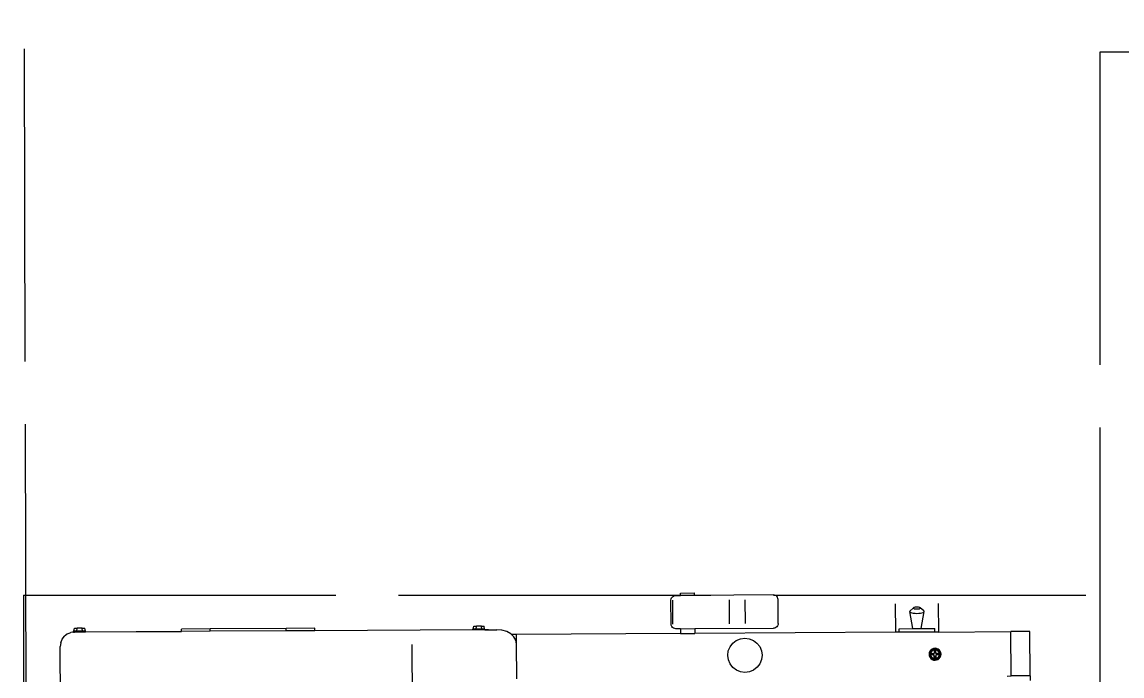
# Model space of a CAD drawing. Header units: millimetres. Extents: x 44692 to 659456, y -26273 to 96111.
# Drawn here: x 153118 to 154012, y -9474 to -8943 of the extents above; entities that cross this region are included whole.
import ezdxf

# ---------------------------------------------------------------- set-up
doc = ezdxf.new("R2010")
doc.units = ezdxf.units.MM
doc.header["$LTSCALE"] = 100
doc.linetypes.add('DASHEDX2', pattern=[3.048, 2.54, -0.508])
for name, color, linetype in [('Area circulacion', 50, 'DASHEDX2'), ('Area proceso', 90, 'DASHEDX2'), ('Maquinas', 200, 'Continuous')]:
    doc.layers.add(name, color=color, linetype=linetype)

# ---------------------------------------------------------------- blocks, each defined once
blk = doc.blocks.new('Bread Slicer pl')
at = {"layer": 'Maquinas'}
for p, q in [((39.455, 62.742), (60.83, 62.742)), ((60.927, 62.729), (60.83, 62.742)), ((60.927, 62.729), (61.018, 62.692)), ((61.018, 62.692), (61.096, 62.632)), ((61.155, 62.554), (61.096, 62.632)), ((61.155, 62.554), (61.193, 62.464)), ((61.205, 62.367), (61.193, 62.464)), ((61.205, 62.388), (61.225, 62.388)), ((61.205, 62.388), (61.205, 62.367)), ((61.205, 62.367), (61.205, 62.073)), ((61.225, 62.38), (61.225, 62.388)), ((61.225, 62.38), (61.304, 62.368)), ((61.225, 62.305), (61.225, 62.38)), ((61.225, 62.305), (61.304, 62.299)), ((61.225, 62.156), (61.225, 62.305)), ((61.304, 62.368), (61.304, 62.299)), ((61.304, 62.162), (61.304, 62.299)), ((61.205, 62.073), (61.225, 62.073)), ((61.205, 62.073), (61.205, 59.549)), ((61.225, 62.156), (61.304, 62.162)), ((61.225, 62.081), (61.225, 62.156)), ((61.225, 62.081), (61.304, 62.093)), ((61.225, 62.081), (61.225, 62.073)), ((61.304, 62.162), (61.304, 62.093)), ((61.205, 59.549), (61.205, 60.742)), ((61.205, 59.549), (61.268, 59.549)), ((61.205, 58.799), (61.205, 59.549)), ((61.268, 58.799), (61.268, 59.549)), ((61.205, 58.799), (61.268, 58.799)), ((61.205, 56.799), (61.205, 58.799)), ((61.268, 56.799), (61.268, 58.799)), ((61.205, 56.799), (61.268, 56.799)), ((61.205, 56.049), (61.205, 56.799)), ((61.268, 56.049), (61.268, 56.799)), ((61.205, 56.049), (61.268, 56.049)), ((61.205, 51.888), (61.205, 56.049)), ((61.205, 51.888), (61.205, 56.049)), ((39.455, 53.485), (60.83, 53.485)), ((61.205, 51.888), (61.225, 51.888)), ((61.205, 51.573), (61.205, 51.888)), ((61.225, 51.88), (61.225, 51.888)), ((61.225, 51.88), (61.304, 51.868)), ((61.225, 51.805), (61.225, 51.88)), ((61.225, 51.805), (61.304, 51.799)), ((61.225, 51.656), (61.225, 51.805)), ((61.304, 51.868), (61.304, 51.799)), ((61.304, 51.662), (61.304, 51.799)), ((61.205, 51.573), (61.225, 51.573)), ((61.205, 51.573), (61.205, 51.262)), ((61.205, 51.48), (61.205, 51.573)), ((61.225, 51.656), (61.304, 51.662)), ((61.225, 51.581), (61.225, 51.656)), ((61.225, 51.581), (61.304, 51.593)), ((61.225, 51.581), (61.225, 51.573)), ((61.304, 51.662), (61.304, 51.593)), ((61.193, 51.127), (61.205, 51.262)), ((61.096, 50.894), (61.155, 51.002)), ((61.155, 51.002), (61.193, 51.127)), ((59.915, 50.742), (60.83, 50.742)), ((60.83, 50.742), (60.927, 50.76)), ((60.83, 50.742), (61.08, 50.742)), ((60.927, 50.76), (61.018, 50.812)), ((61.018, 50.812), (61.08, 50.878)), ((61.08, 50.878), (61.096, 50.894)), ((61.08, 50.742), (61.08, 50.878)), ((61.08, 46.429), (61.08, 50.742)), ((61.205, 46.552), (61.21, 46.584)), ((61.21, 46.584), (61.222, 46.614)), ((61.222, 46.614), (61.242, 46.64)), ((61.242, 46.64), (61.268, 46.66)), ((61.268, 46.66), (61.298, 46.673)), ((61.298, 46.673), (61.33, 46.677)), ((61.33, 46.677), (61.955, 46.677)), ((61.33, 46.633), (61.955, 46.633)), ((61.955, 46.677), (61.988, 46.673)), ((61.988, 46.673), (62.018, 46.66)), ((62.018, 46.66), (62.044, 46.64)), ((62.044, 46.64), (62.064, 46.614)), ((62.064, 46.614), (62.076, 46.584)), ((62.076, 46.584), (62.08, 46.552)), ((61.205, 46.429), (61.08, 46.429)), ((61.08, 46.429), (61.08, 46.054)), ((61.205, 46.429), (61.205, 46.552)), ((61.205, 46.429), (61.205, 46.054)), ((62.08, 46.552), (62.08, 46.429)), ((62.08, 46.429), (62.143, 46.429)), ((62.08, 46.054), (62.08, 46.429)), ((62.143, 46.429), (62.143, 46.054)), ((61.205, 46.054), (61.08, 46.054)), ((61.08, 40.779), (61.08, 46.054)), ((61.205, 46.054), (61.205, 43.986)), ((62.08, 46.054), (62.143, 46.054)), ((62.08, 43.986), (62.08, 46.054)), ((60.18, 45.06), (60.273, 45.132)), ((60.273, 45.132), (60.381, 45.177)), ((60.381, 45.177), (60.498, 45.192)), ((60.498, 45.192), (60.614, 45.177)), ((60.614, 45.177), (60.723, 45.132)), ((60.723, 45.132), (60.816, 45.06)), ((61.33, 45.143), (61.955, 45.143)), ((60.048, 44.742), (60.063, 44.858)), ((60.063, 44.858), (60.108, 44.967)), ((60.108, 44.967), (60.18, 45.06)), ((60.816, 45.06), (60.888, 44.967)), ((60.888, 44.967), (60.933, 44.858)), ((60.933, 44.858), (60.948, 44.742)), ((60.063, 44.625), (60.048, 44.742)), ((60.108, 44.517), (60.063, 44.625)), ((60.933, 44.625), (60.888, 44.517)), ((60.948, 44.742), (60.933, 44.625)), ((61.33, 44.725), (61.955, 44.725)), ((60.18, 44.424), (60.108, 44.517)), ((60.273, 44.352), (60.18, 44.424)), ((60.381, 44.307), (60.273, 44.352)), ((60.498, 44.292), (60.381, 44.307)), ((60.614, 44.307), (60.498, 44.292)), ((60.723, 44.352), (60.614, 44.307)), ((60.816, 44.424), (60.723, 44.352)), ((60.888, 44.517), (60.816, 44.424)), ((61.21, 43.954), (61.205, 43.986)), ((62.076, 43.954), (62.08, 43.986)), ((61.222, 43.923), (61.21, 43.954)), ((61.242, 43.897), (61.222, 43.923)), ((61.268, 43.878), (61.242, 43.897)), ((61.298, 43.865), (61.268, 43.878)), ((61.33, 43.861), (61.298, 43.865)), ((61.33, 43.861), (61.955, 43.861)), ((61.955, 43.861), (61.988, 43.865)), ((61.988, 43.865), (62.018, 43.878)), ((62.018, 43.878), (62.044, 43.897)), ((62.044, 43.897), (62.064, 43.923)), ((62.064, 43.923), (62.076, 43.954)), ((61.08, 40.682), (61.08, 40.779)), ((61.83, 40.779), (61.08, 40.779)), ((61.08, 40.682), (61.174, 40.682)), ((61.08, 39.745), (61.08, 40.682)), ((61.174, 40.682), (61.174, 40.324)), ((61.174, 40.324), (61.624, 40.401)), ((61.174, 40.324), (61.174, 40.104)), ((61.577, 40.262), (61.575, 40.214)), ((61.575, 40.214), (61.577, 40.165)), ((61.582, 40.307), (61.577, 40.262)), ((61.589, 40.346), (61.582, 40.307)), ((61.599, 40.376), (61.589, 40.346)), ((61.611, 40.395), (61.599, 40.376)), ((61.624, 40.401), (61.611, 40.395)), ((61.636, 40.395), (61.624, 40.401)), ((61.636, 40.395), (61.721, 40.304)), ((61.691, 40.238), (61.69, 40.214)), ((61.69, 40.214), (61.691, 40.189)), ((61.693, 40.261), (61.691, 40.238)), ((61.697, 40.28), (61.693, 40.261)), ((61.702, 40.295), (61.697, 40.28)), ((61.708, 40.304), (61.702, 40.295)), ((61.714, 40.307), (61.708, 40.304)), ((61.721, 40.304), (61.714, 40.307)), ((61.726, 40.295), (61.721, 40.304)), ((61.731, 40.28), (61.726, 40.295)), ((61.735, 40.261), (61.731, 40.28)), ((61.738, 40.238), (61.735, 40.261)), ((61.739, 40.214), (61.738, 40.238)), ((61.738, 40.189), (61.739, 40.214)), ((61.174, 40.104), (61.624, 40.026)), ((61.174, 40.104), (61.174, 39.745)), ((61.577, 40.165), (61.582, 40.12)), ((61.582, 40.12), (61.589, 40.081)), ((61.589, 40.081), (61.599, 40.051)), ((61.599, 40.051), (61.611, 40.033)), ((61.611, 40.033), (61.624, 40.026)), ((61.624, 40.026), (61.636, 40.033)), ((61.636, 40.033), (61.721, 40.123)), ((61.691, 40.189), (61.693, 40.167)), ((61.693, 40.167), (61.697, 40.147)), ((61.697, 40.147), (61.702, 40.132)), ((61.702, 40.132), (61.708, 40.123)), ((61.708, 40.123), (61.714, 40.12)), ((61.714, 40.12), (61.721, 40.123)), ((61.721, 40.123), (61.726, 40.132)), ((61.726, 40.132), (61.731, 40.147)), ((61.731, 40.147), (61.735, 40.167)), ((61.735, 40.167), (61.738, 40.189)), ((60.346, 39.783), (60.34, 39.742)), ((60.34, 39.742), (60.346, 39.701)), ((60.361, 39.821), (60.346, 39.783)), ((60.346, 39.701), (60.361, 39.663)), ((60.423, 39.872), (60.348, 39.742)), ((60.423, 39.612), (60.348, 39.742)), ((60.348, 39.742), (60.36, 39.742)), ((60.429, 39.861), (60.36, 39.742)), ((60.429, 39.623), (60.36, 39.742)), ((60.387, 39.853), (60.361, 39.821)), ((60.361, 39.663), (60.387, 39.631)), ((60.388, 39.772), (60.384, 39.742)), ((60.384, 39.742), (60.388, 39.712)), ((60.419, 39.878), (60.387, 39.853)), ((60.387, 39.631), (60.419, 39.606)), ((60.399, 39.799), (60.388, 39.772)), ((60.388, 39.712), (60.399, 39.685)), ((60.417, 39.823), (60.399, 39.799)), ((60.399, 39.762), (60.439, 39.762)), ((60.399, 39.722), (60.399, 39.762)), ((60.439, 39.722), (60.399, 39.722)), ((60.399, 39.685), (60.417, 39.661)), ((60.441, 39.841), (60.417, 39.823)), ((60.417, 39.661), (60.441, 39.643)), ((60.457, 39.894), (60.419, 39.878)), ((60.423, 39.872), (60.573, 39.872)), ((60.423, 39.872), (60.429, 39.861)), ((60.429, 39.861), (60.567, 39.861)), ((60.439, 39.722), (60.439, 39.762)), ((60.439, 39.762), (60.478, 39.762)), ((60.478, 39.722), (60.439, 39.722)), ((60.468, 39.852), (60.441, 39.841)), ((60.441, 39.643), (60.468, 39.632)), ((60.498, 39.899), (60.457, 39.894)), ((60.498, 39.856), (60.468, 39.852)), ((60.468, 39.632), (60.498, 39.628)), ((60.478, 39.801), (60.478, 39.84)), ((60.518, 39.84), (60.478, 39.84)), ((60.478, 39.801), (60.518, 39.801)), ((60.478, 39.801), (60.478, 39.762)), ((60.478, 39.683), (60.478, 39.722)), ((60.478, 39.644), (60.478, 39.683)), ((60.518, 39.683), (60.478, 39.683)), ((60.518, 39.644), (60.478, 39.644)), ((60.539, 39.894), (60.498, 39.899)), ((60.527, 39.852), (60.498, 39.856)), ((60.498, 39.628), (60.527, 39.632)), ((60.518, 39.84), (60.518, 39.801)), ((60.518, 39.801), (60.518, 39.762)), ((60.596, 39.762), (60.518, 39.762)), ((60.518, 39.683), (60.518, 39.722)), ((60.518, 39.722), (60.596, 39.722)), ((60.518, 39.683), (60.518, 39.644)), ((60.555, 39.841), (60.527, 39.852)), ((60.527, 39.632), (60.555, 39.643)), ((60.577, 39.878), (60.539, 39.894)), ((60.579, 39.823), (60.555, 39.841)), ((60.555, 39.643), (60.579, 39.661)), ((60.573, 39.872), (60.567, 39.861)), ((60.567, 39.861), (60.636, 39.742)), ((60.567, 39.623), (60.636, 39.742)), ((60.573, 39.872), (60.647, 39.742)), ((60.573, 39.612), (60.647, 39.742)), ((60.609, 39.853), (60.577, 39.878)), ((60.577, 39.606), (60.609, 39.631)), ((60.597, 39.799), (60.579, 39.823)), ((60.579, 39.661), (60.597, 39.685)), ((60.596, 39.722), (60.596, 39.762)), ((60.608, 39.772), (60.597, 39.799)), ((60.597, 39.685), (60.608, 39.712)), ((60.612, 39.742), (60.608, 39.772)), ((60.608, 39.712), (60.612, 39.742)), ((60.634, 39.821), (60.609, 39.853)), ((60.609, 39.631), (60.634, 39.663)), ((60.65, 39.783), (60.634, 39.821)), ((60.634, 39.663), (60.65, 39.701)), ((60.647, 39.742), (60.636, 39.742)), ((60.655, 39.742), (60.65, 39.783)), ((60.65, 39.701), (60.655, 39.742)), ((61.08, 39.649), (61.08, 39.745)), ((61.08, 39.745), (61.174, 39.745)), ((61.08, 39.649), (61.08, 37.742)), ((61.83, 39.649), (61.08, 39.649)), ((60.419, 39.606), (60.457, 39.59)), ((60.423, 39.612), (60.429, 39.623)), ((60.573, 39.612), (60.423, 39.612)), ((60.567, 39.623), (60.429, 39.623)), ((60.457, 39.59), (60.498, 39.585)), ((60.498, 39.585), (60.539, 39.59)), ((60.539, 39.59), (60.577, 39.606)), ((60.573, 39.612), (60.567, 39.623)), ((59.915, 37.852), (59.915, 37.742)), ((59.915, 37.742), (61.08, 37.742)), ((59.915, 37.242), (59.915, 37.742)), ((61.08, 37.242), (61.08, 37.742)), ((59.915, 37.242), (59.79, 37.242)), ((59.915, 37.242), (61.08, 37.242))]:
    blk.add_line(p, q, dxfattribs=at)

msp = doc.modelspace()

# ---------------------------------------------------------------- linework, layer by layer
at = {"layer": 'Area circulacion'}
msp.add_line((153989.94, -5921.917), (153994, -8967.563), dxfattribs=at)
at = {"layer": 'Area proceso', "linetype": 'DASHEDX2'}
msp.add_line((153122.814, -10133.233), (153117.846, -8123.239), dxfattribs=at)
at = {"layer": 'Area proceso', "color": 3}
for p, q in [((154742.356, -8967.563), (153994, -8967.563)), ((153994, -8967.563), (153994, -9417.563)), ((153119.067, -9408.499), (153989.479, -9408.499))]:
    msp.add_line(p, q, dxfattribs=at)
at = {"layer": 'Area proceso'}
for p, q in [((153119.067, -9408.499), (153119.067, -10138.563)), ((153994, -9417.563), (153994, -10138.563))]:
    msp.add_line(p, q, dxfattribs=at)

# ---------------------------------------------------------------- block references
at = {"layer": 'Maquinas', "xscale": 30.91413492854808, "yscale": 30.91413492854808, "zscale": 30.91413492854808, "rotation": 90.31420039976555}
msp.add_blockref('Bread Slicer pl', (155098.86, -11320.059), dxfattribs=at)

doc.saveas('drawing.dxf')
